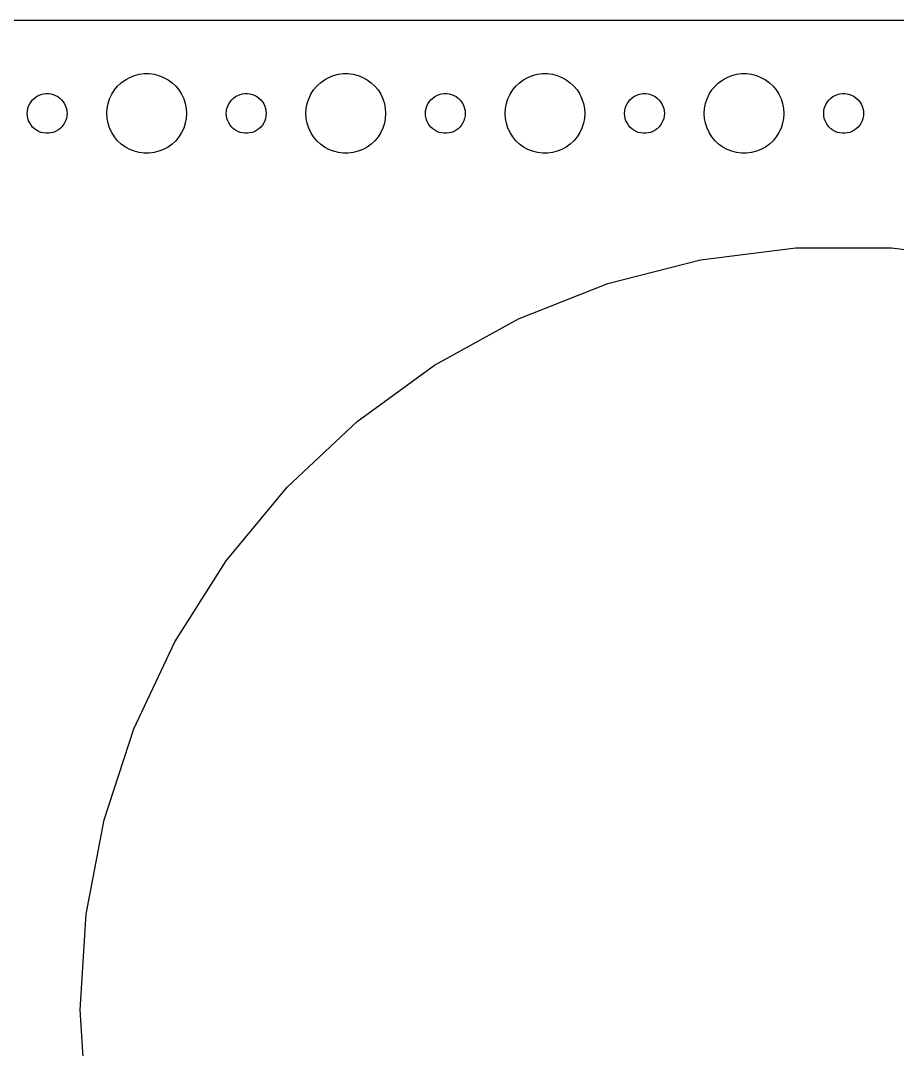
# Model space of a CAD drawing. Header units: metres. Extents: x -134 to 134, y -74 to 74.
# Drawn here: x -2 to 64.1, y -3 to 74.5 of the extents above; entities that cross this region are included whole.
import ezdxf

# ---------------------------------------------------------------- set-up
doc = ezdxf.new("R2010")
doc.units = ezdxf.units.M

msp = doc.modelspace()

# ---------------------------------------------------------------- linework, layer by layer
for p, q in [((129.814, 74.4901), (-129.814, 74.4901)), ((5.31308, 69.5536), (5.58772, 69.8115)), ((5.58772, 69.8115), (5.89252, 70.033)), ((5.89252, 70.033), (6.22266, 70.2145)), ((6.22266, 70.2145), (6.57294, 70.3532)), ((6.57294, 70.3532), (6.93785, 70.4469)), ((6.93785, 70.4469), (7.31161, 70.4941)), ((7.31161, 70.4941), (7.68837, 70.4941)), ((7.68837, 70.4941), (8.06213, 70.4469)), ((8.06213, 70.4469), (8.42705, 70.3532)), ((8.42705, 70.3532), (8.77733, 70.2145)), ((8.77733, 70.2145), (9.10747, 70.033)), ((9.10747, 70.033), (9.41226, 69.8115)), ((9.41226, 69.8115), (9.6869, 69.5536)), ((20.3131, 69.5536), (20.5877, 69.8115)), ((20.5877, 69.8115), (20.8925, 70.033)), ((20.8925, 70.033), (21.2227, 70.2145)), ((21.2227, 70.2145), (21.5729, 70.3532)), ((21.5729, 70.3532), (21.9379, 70.4469)), ((21.9379, 70.4469), (22.3116, 70.4941)), ((22.3116, 70.4941), (22.6884, 70.4941)), ((22.6884, 70.4941), (23.0621, 70.4469)), ((23.0621, 70.4469), (23.427, 70.3532)), ((23.427, 70.3532), (23.7773, 70.2145)), ((23.7773, 70.2145), (24.1075, 70.033)), ((24.1075, 70.033), (24.4123, 69.8115)), ((24.4123, 69.8115), (24.6869, 69.5536)), ((35.3131, 69.5536), (35.5877, 69.8115)), ((35.5877, 69.8115), (35.8925, 70.033)), ((35.8925, 70.033), (36.2227, 70.2145)), ((36.2227, 70.2145), (36.5729, 70.3532)), ((36.5729, 70.3532), (36.9379, 70.4469)), ((36.9379, 70.4469), (37.3116, 70.4941)), ((37.3116, 70.4941), (37.6884, 70.4941)), ((37.6884, 70.4941), (38.0621, 70.4469)), ((38.0621, 70.4469), (38.427, 70.3532)), ((38.427, 70.3532), (38.7773, 70.2145)), ((38.7773, 70.2145), (39.1075, 70.033)), ((39.1075, 70.033), (39.4123, 69.8115)), ((39.4123, 69.8115), (39.6869, 69.5536)), ((50.3131, 69.5536), (50.5877, 69.8115)), ((50.5877, 69.8115), (50.8925, 70.033)), ((50.8925, 70.033), (51.2227, 70.2145)), ((51.2227, 70.2145), (51.5729, 70.3532)), ((51.5729, 70.3532), (51.9379, 70.4469)), ((51.9379, 70.4469), (52.3116, 70.4941)), ((52.3116, 70.4941), (52.6884, 70.4941)), ((52.6884, 70.4941), (53.0621, 70.4469)), ((53.0621, 70.4469), (53.427, 70.3532)), ((53.427, 70.3532), (53.7773, 70.2145)), ((53.7773, 70.2145), (54.1075, 70.033)), ((54.1075, 70.033), (54.4123, 69.8115)), ((54.4123, 69.8115), (54.6869, 69.5536)), ((-0.46352, 68.9266), (-0.28107, 68.9734)), ((-0.28107, 68.9734), (-0.09418, 68.997)), ((-0.09418, 68.997), (0.09418, 68.997)), ((0.09418, 68.997), (0.28107, 68.9734)), ((0.28107, 68.9734), (0.46352, 68.9266)), ((4.87108, 68.9453), (5.07294, 69.2634)), ((5.07294, 69.2634), (5.31308, 69.5536)), ((9.6869, 69.5536), (9.92705, 69.2634)), ((9.92705, 69.2634), (10.1289, 68.9453)), ((14.5365, 68.9266), (14.7189, 68.9734)), ((14.7189, 68.9734), (14.9058, 68.997)), ((14.9058, 68.997), (15.0942, 68.997)), ((15.0942, 68.997), (15.2811, 68.9734)), ((15.2811, 68.9734), (15.4635, 68.9266)), ((19.8711, 68.9453), (20.0729, 69.2634)), ((20.0729, 69.2634), (20.3131, 69.5536)), ((24.6869, 69.5536), (24.927, 69.2634)), ((24.927, 69.2634), (25.1289, 68.9453)), ((29.5365, 68.9266), (29.7189, 68.9734)), ((29.7189, 68.9734), (29.9058, 68.997)), ((29.9058, 68.997), (30.0942, 68.997)), ((30.0942, 68.997), (30.2811, 68.9734)), ((30.2811, 68.9734), (30.4635, 68.9266)), ((34.8711, 68.9453), (35.0729, 69.2634)), ((35.0729, 69.2634), (35.3131, 69.5536)), ((39.6869, 69.5536), (39.927, 69.2634)), ((39.927, 69.2634), (40.1289, 68.9453)), ((44.5365, 68.9266), (44.7189, 68.9734)), ((44.7189, 68.9734), (44.9058, 68.997)), ((44.9058, 68.997), (45.0942, 68.997)), ((45.0942, 68.997), (45.2811, 68.9734)), ((45.2811, 68.9734), (45.4635, 68.9266)), ((49.8711, 68.9453), (50.0729, 69.2634)), ((50.0729, 69.2634), (50.3131, 69.5536)), ((54.6869, 69.5536), (54.927, 69.2634)), ((54.927, 69.2634), (55.1289, 68.9453)), ((59.5365, 68.9266), (59.7189, 68.9734)), ((59.7189, 68.9734), (59.9058, 68.997)), ((59.9058, 68.997), (60.0942, 68.997)), ((60.0942, 68.997), (60.2811, 68.9734)), ((60.2811, 68.9734), (60.4635, 68.9266)), ((-1.39465, 68.0522), (-1.31445, 68.2226)), ((-1.31445, 68.2226), (-1.21352, 68.3817)), ((-1.21352, 68.3817), (-1.09344, 68.5268)), ((-1.09344, 68.5268), (-0.95613, 68.6558)), ((-0.95613, 68.6558), (-0.80373, 68.7665)), ((-0.80373, 68.7665), (-0.63866, 68.8572)), ((-0.63866, 68.8572), (-0.46352, 68.9266)), ((0.46352, 68.9266), (0.63866, 68.8572)), ((0.63866, 68.8572), (0.80373, 68.7665)), ((0.80373, 68.7665), (0.95613, 68.6558)), ((0.95613, 68.6558), (1.09344, 68.5268)), ((1.09344, 68.5268), (1.21352, 68.3817)), ((1.21352, 68.3817), (1.31445, 68.2226)), ((1.31445, 68.2226), (1.39465, 68.0522)), ((4.52365, 67.876), (4.59424, 68.2461)), ((4.59424, 68.2461), (4.71066, 68.6044)), ((4.71066, 68.6044), (4.87108, 68.9453)), ((10.1289, 68.9453), (10.2893, 68.6044)), ((10.2893, 68.6044), (10.4057, 68.2461)), ((10.4057, 68.2461), (10.4763, 67.876)), ((13.6053, 68.0522), (13.6855, 68.2226)), ((13.6855, 68.2226), (13.7865, 68.3817)), ((13.7865, 68.3817), (13.9065, 68.5268)), ((13.9065, 68.5268), (14.0439, 68.6558)), ((14.0439, 68.6558), (14.1963, 68.7665)), ((14.1963, 68.7665), (14.3613, 68.8572)), ((14.3613, 68.8572), (14.5365, 68.9266)), ((15.4635, 68.9266), (15.6387, 68.8572)), ((15.6387, 68.8572), (15.8037, 68.7665)), ((15.8037, 68.7665), (15.9561, 68.6558)), ((15.9561, 68.6558), (16.0934, 68.5268)), ((16.0934, 68.5268), (16.2135, 68.3817)), ((16.2135, 68.3817), (16.3145, 68.2226)), ((16.3145, 68.2226), (16.3947, 68.0522)), ((19.5237, 67.876), (19.5942, 68.2461)), ((19.5942, 68.2461), (19.7107, 68.6044)), ((19.7107, 68.6044), (19.8711, 68.9453)), ((25.1289, 68.9453), (25.2893, 68.6044)), ((25.2893, 68.6044), (25.4057, 68.2461)), ((25.4057, 68.2461), (25.4763, 67.876)), ((28.6053, 68.0522), (28.6855, 68.2226)), ((28.6855, 68.2226), (28.7865, 68.3817)), ((28.7865, 68.3817), (28.9065, 68.5268)), ((28.9065, 68.5268), (29.0439, 68.6558)), ((29.0439, 68.6558), (29.1963, 68.7665)), ((29.1963, 68.7665), (29.3613, 68.8572)), ((29.3613, 68.8572), (29.5365, 68.9266)), ((30.4635, 68.9266), (30.6387, 68.8572)), ((30.6387, 68.8572), (30.8037, 68.7665)), ((30.8037, 68.7665), (30.9561, 68.6558)), ((30.9561, 68.6558), (31.0934, 68.5268)), ((31.0934, 68.5268), (31.2135, 68.3817)), ((31.2135, 68.3817), (31.3145, 68.2226)), ((31.3145, 68.2226), (31.3947, 68.0522)), ((34.5237, 67.876), (34.5942, 68.2461)), ((34.5942, 68.2461), (34.7107, 68.6044)), ((34.7107, 68.6044), (34.8711, 68.9453)), ((40.1289, 68.9453), (40.2893, 68.6044)), ((40.2893, 68.6044), (40.4057, 68.2461)), ((40.4057, 68.2461), (40.4763, 67.876)), ((43.6053, 68.0522), (43.6855, 68.2226)), ((43.6855, 68.2226), (43.7865, 68.3817)), ((43.7865, 68.3817), (43.9065, 68.5268)), ((43.9065, 68.5268), (44.0439, 68.6558)), ((44.0439, 68.6558), (44.1963, 68.7665)), ((44.1963, 68.7665), (44.3613, 68.8572)), ((44.3613, 68.8572), (44.5365, 68.9266)), ((45.4635, 68.9266), (45.6387, 68.8572)), ((45.6387, 68.8572), (45.8037, 68.7665)), ((45.8037, 68.7665), (45.9561, 68.6558)), ((45.9561, 68.6558), (46.0934, 68.5268)), ((46.0934, 68.5268), (46.2135, 68.3817)), ((46.2135, 68.3817), (46.3145, 68.2226)), ((46.3145, 68.2226), (46.3947, 68.0522)), ((49.5237, 67.876), (49.5942, 68.2461)), ((49.5942, 68.2461), (49.7107, 68.6044)), ((49.7107, 68.6044), (49.8711, 68.9453)), ((55.1289, 68.9453), (55.2893, 68.6044)), ((55.2893, 68.6044), (55.4057, 68.2461)), ((55.4057, 68.2461), (55.4763, 67.876)), ((58.6053, 68.0522), (58.6855, 68.2226)), ((58.6855, 68.2226), (58.7865, 68.3817)), ((58.7865, 68.3817), (58.9065, 68.5268)), ((58.9065, 68.5268), (59.0439, 68.6558)), ((59.0439, 68.6558), (59.1963, 68.7665)), ((59.1963, 68.7665), (59.3613, 68.8572)), ((59.3613, 68.8572), (59.5365, 68.9266)), ((60.4635, 68.9266), (60.6387, 68.8572)), ((60.6387, 68.8572), (60.8037, 68.7665)), ((60.8037, 68.7665), (60.9561, 68.6558)), ((60.9561, 68.6558), (61.0934, 68.5268)), ((61.0934, 68.5268), (61.2135, 68.3817)), ((61.2135, 68.3817), (61.3145, 68.2226)), ((61.3145, 68.2226), (61.3947, 68.0522)), ((-1.5, 67.5), (-1.48816, 67.688)), ((-1.48816, 67.312), (-1.5, 67.5)), ((-1.48816, 67.688), (-1.45287, 67.873)), ((-1.45287, 67.873), (-1.39465, 68.0522)), ((1.39465, 68.0522), (1.45287, 67.873)), ((1.45287, 67.873), (1.48816, 67.688)), ((1.48816, 67.688), (1.5, 67.5)), ((1.5, 67.5), (1.48816, 67.312)), ((4.5, 67.5), (4.52365, 67.876)), ((4.52365, 67.124), (4.5, 67.5)), ((10.4763, 67.876), (10.5, 67.5)), ((10.5, 67.5), (10.4763, 67.124)), ((13.5, 67.5), (13.5118, 67.688)), ((13.5118, 67.312), (13.5, 67.5)), ((13.5118, 67.688), (13.5471, 67.873)), ((13.5471, 67.873), (13.6053, 68.0522)), ((16.3947, 68.0522), (16.4529, 67.873)), ((16.4529, 67.873), (16.4882, 67.688)), ((16.4882, 67.688), (16.5, 67.5)), ((16.5, 67.5), (16.4882, 67.312)), ((19.5, 67.5), (19.5237, 67.876)), ((19.5237, 67.124), (19.5, 67.5)), ((25.4763, 67.876), (25.5, 67.5)), ((25.5, 67.5), (25.4763, 67.124)), ((28.5, 67.5), (28.5118, 67.688)), ((28.5118, 67.312), (28.5, 67.5)), ((28.5118, 67.688), (28.5471, 67.873)), ((28.5471, 67.873), (28.6053, 68.0522)), ((31.3947, 68.0522), (31.4529, 67.873)), ((31.4529, 67.873), (31.4882, 67.688)), ((31.4882, 67.688), (31.5, 67.5)), ((31.5, 67.5), (31.4882, 67.312)), ((34.5, 67.5), (34.5237, 67.876)), ((34.5237, 67.124), (34.5, 67.5)), ((40.4763, 67.876), (40.5, 67.5)), ((40.5, 67.5), (40.4763, 67.124)), ((43.5, 67.5), (43.5118, 67.688)), ((43.5118, 67.312), (43.5, 67.5)), ((43.5118, 67.688), (43.5471, 67.873)), ((43.5471, 67.873), (43.6053, 68.0522)), ((46.3947, 68.0522), (46.4529, 67.873)), ((46.4529, 67.873), (46.4882, 67.688)), ((46.4882, 67.688), (46.5, 67.5)), ((46.5, 67.5), (46.4882, 67.312)), ((49.5, 67.5), (49.5237, 67.876)), ((49.5237, 67.124), (49.5, 67.5)), ((55.4763, 67.876), (55.5, 67.5)), ((55.5, 67.5), (55.4763, 67.124)), ((58.5, 67.5), (58.5118, 67.688)), ((58.5118, 67.312), (58.5, 67.5)), ((58.5118, 67.688), (58.5471, 67.873)), ((58.5471, 67.873), (58.6053, 68.0522)), ((61.3947, 68.0522), (61.4529, 67.873)), ((61.4529, 67.873), (61.4882, 67.688)), ((61.4882, 67.688), (61.5, 67.5)), ((61.5, 67.5), (61.4882, 67.312)), ((-1.45287, 67.127), (-1.48816, 67.312)), ((-1.39465, 66.9478), (-1.45287, 67.127)), ((-1.31445, 66.7774), (-1.39465, 66.9478)), ((-1.21352, 66.6183), (-1.31445, 66.7774)), ((1.31445, 66.7774), (1.21352, 66.6183)), ((1.39465, 66.9478), (1.31445, 66.7774)), ((1.45287, 67.127), (1.39465, 66.9478)), ((1.48816, 67.312), (1.45287, 67.127)), ((4.59424, 66.7539), (4.52365, 67.124)), ((4.71066, 66.3956), (4.59424, 66.7539)), ((10.4057, 66.7539), (10.2893, 66.3956)), ((10.4763, 67.124), (10.4057, 66.7539)), ((13.5471, 67.127), (13.5118, 67.312)), ((13.6053, 66.9478), (13.5471, 67.127)), ((13.6855, 66.7774), (13.6053, 66.9478)), ((13.7865, 66.6183), (13.6855, 66.7774)), ((16.3145, 66.7774), (16.2135, 66.6183)), ((16.3947, 66.9478), (16.3145, 66.7774)), ((16.4529, 67.127), (16.3947, 66.9478)), ((16.4882, 67.312), (16.4529, 67.127)), ((19.5942, 66.7539), (19.5237, 67.124)), ((19.7107, 66.3956), (19.5942, 66.7539)), ((25.4057, 66.7539), (25.2893, 66.3956)), ((25.4763, 67.124), (25.4057, 66.7539)), ((28.5471, 67.127), (28.5118, 67.312)), ((28.6053, 66.9478), (28.5471, 67.127)), ((28.6855, 66.7774), (28.6053, 66.9478)), ((28.7865, 66.6183), (28.6855, 66.7774)), ((31.3145, 66.7774), (31.2135, 66.6183)), ((31.3947, 66.9478), (31.3145, 66.7774)), ((31.4529, 67.127), (31.3947, 66.9478)), ((31.4882, 67.312), (31.4529, 67.127)), ((34.5942, 66.7539), (34.5237, 67.124)), ((34.7107, 66.3956), (34.5942, 66.7539)), ((40.4057, 66.7539), (40.2893, 66.3956)), ((40.4763, 67.124), (40.4057, 66.7539)), ((43.5471, 67.127), (43.5118, 67.312)), ((43.6053, 66.9478), (43.5471, 67.127)), ((43.6855, 66.7774), (43.6053, 66.9478)), ((43.7865, 66.6183), (43.6855, 66.7774)), ((46.3145, 66.7774), (46.2135, 66.6183)), ((46.3947, 66.9478), (46.3145, 66.7774)), ((46.4529, 67.127), (46.3947, 66.9478)), ((46.4882, 67.312), (46.4529, 67.127)), ((49.5942, 66.7539), (49.5237, 67.124)), ((49.7107, 66.3956), (49.5942, 66.7539)), ((55.4057, 66.7539), (55.2893, 66.3956)), ((55.4763, 67.124), (55.4057, 66.7539)), ((58.5471, 67.127), (58.5118, 67.312)), ((58.6053, 66.9478), (58.5471, 67.127)), ((58.6855, 66.7774), (58.6053, 66.9478)), ((58.7865, 66.6183), (58.6855, 66.7774)), ((61.3145, 66.7774), (61.2135, 66.6183)), ((61.3947, 66.9478), (61.3145, 66.7774)), ((61.4529, 67.127), (61.3947, 66.9478)), ((61.4882, 67.312), (61.4529, 67.127)), ((-1.09344, 66.4732), (-1.21352, 66.6183)), ((-0.95613, 66.3442), (-1.09344, 66.4732)), ((-0.80373, 66.2335), (-0.95613, 66.3442)), ((-0.63866, 66.1428), (-0.80373, 66.2335)), ((-0.46352, 66.0734), (-0.63866, 66.1428)), ((-0.28107, 66.0266), (-0.46352, 66.0734)), ((-0.09418, 66.003), (-0.28107, 66.0266)), ((0.09418, 66.003), (-0.09418, 66.003)), ((0.28107, 66.0266), (0.09418, 66.003)), ((0.46352, 66.0734), (0.28107, 66.0266)), ((0.63866, 66.1428), (0.46352, 66.0734)), ((0.80373, 66.2335), (0.63866, 66.1428)), ((0.95613, 66.3442), (0.80373, 66.2335)), ((1.09344, 66.4732), (0.95613, 66.3442)), ((1.21352, 66.6183), (1.09344, 66.4732)), ((4.87108, 66.0547), (4.71066, 66.3956)), ((5.07294, 65.7366), (4.87108, 66.0547)), ((10.1289, 66.0547), (9.92705, 65.7366)), ((10.2893, 66.3956), (10.1289, 66.0547)), ((13.9065, 66.4732), (13.7865, 66.6183)), ((14.0439, 66.3442), (13.9065, 66.4732)), ((14.1963, 66.2335), (14.0439, 66.3442)), ((14.3613, 66.1428), (14.1963, 66.2335)), ((14.5365, 66.0734), (14.3613, 66.1428)), ((14.7189, 66.0266), (14.5365, 66.0734)), ((14.9058, 66.003), (14.7189, 66.0266)), ((15.0942, 66.003), (14.9058, 66.003)), ((15.2811, 66.0266), (15.0942, 66.003)), ((15.4635, 66.0734), (15.2811, 66.0266)), ((15.6387, 66.1428), (15.4635, 66.0734)), ((15.8037, 66.2335), (15.6387, 66.1428)), ((15.9561, 66.3442), (15.8037, 66.2335)), ((16.0934, 66.4732), (15.9561, 66.3442)), ((16.2135, 66.6183), (16.0934, 66.4732)), ((19.8711, 66.0547), (19.7107, 66.3956)), ((20.0729, 65.7366), (19.8711, 66.0547)), ((25.1289, 66.0547), (24.927, 65.7366)), ((25.2893, 66.3956), (25.1289, 66.0547)), ((28.9065, 66.4732), (28.7865, 66.6183)), ((29.0439, 66.3442), (28.9065, 66.4732)), ((29.1963, 66.2335), (29.0439, 66.3442)), ((29.3613, 66.1428), (29.1963, 66.2335)), ((29.5365, 66.0734), (29.3613, 66.1428)), ((29.7189, 66.0266), (29.5365, 66.0734)), ((29.9058, 66.003), (29.7189, 66.0266)), ((30.0942, 66.003), (29.9058, 66.003)), ((30.2811, 66.0266), (30.0942, 66.003)), ((30.4635, 66.0734), (30.2811, 66.0266)), ((30.6387, 66.1428), (30.4635, 66.0734)), ((30.8037, 66.2335), (30.6387, 66.1428)), ((30.9561, 66.3442), (30.8037, 66.2335)), ((31.0934, 66.4732), (30.9561, 66.3442)), ((31.2135, 66.6183), (31.0934, 66.4732)), ((34.8711, 66.0547), (34.7107, 66.3956)), ((35.0729, 65.7366), (34.8711, 66.0547)), ((40.1289, 66.0547), (39.927, 65.7366)), ((40.2893, 66.3956), (40.1289, 66.0547)), ((43.9065, 66.4732), (43.7865, 66.6183)), ((44.0439, 66.3442), (43.9065, 66.4732)), ((44.1963, 66.2335), (44.0439, 66.3442)), ((44.3613, 66.1428), (44.1963, 66.2335)), ((44.5365, 66.0734), (44.3613, 66.1428)), ((44.7189, 66.0266), (44.5365, 66.0734)), ((44.9058, 66.003), (44.7189, 66.0266)), ((45.0942, 66.003), (44.9058, 66.003)), ((45.2811, 66.0266), (45.0942, 66.003)), ((45.4635, 66.0734), (45.2811, 66.0266)), ((45.6387, 66.1428), (45.4635, 66.0734)), ((45.8037, 66.2335), (45.6387, 66.1428)), ((45.9561, 66.3442), (45.8037, 66.2335)), ((46.0934, 66.4732), (45.9561, 66.3442)), ((46.2135, 66.6183), (46.0934, 66.4732)), ((49.8711, 66.0547), (49.7107, 66.3956)), ((50.0729, 65.7366), (49.8711, 66.0547)), ((55.1289, 66.0547), (54.927, 65.7366)), ((55.2893, 66.3956), (55.1289, 66.0547)), ((58.9065, 66.4732), (58.7865, 66.6183)), ((59.0439, 66.3442), (58.9065, 66.4732)), ((59.1963, 66.2335), (59.0439, 66.3442)), ((59.3613, 66.1428), (59.1963, 66.2335)), ((59.5365, 66.0734), (59.3613, 66.1428)), ((59.7189, 66.0266), (59.5365, 66.0734)), ((59.9058, 66.003), (59.7189, 66.0266)), ((60.0942, 66.003), (59.9058, 66.003)), ((60.2811, 66.0266), (60.0942, 66.003)), ((60.4635, 66.0734), (60.2811, 66.0266)), ((60.6387, 66.1428), (60.4635, 66.0734)), ((60.8037, 66.2335), (60.6387, 66.1428)), ((60.9561, 66.3442), (60.8037, 66.2335)), ((61.0934, 66.4732), (60.9561, 66.3442)), ((61.2135, 66.6183), (61.0934, 66.4732)), ((5.31308, 65.4464), (5.07294, 65.7366)), ((5.58772, 65.1885), (5.31308, 65.4464)), ((5.89252, 64.967), (5.58772, 65.1885)), ((9.41226, 65.1885), (9.10747, 64.967)), ((9.6869, 65.4464), (9.41226, 65.1885)), ((9.92705, 65.7366), (9.6869, 65.4464)), ((20.3131, 65.4464), (20.0729, 65.7366)), ((20.5877, 65.1885), (20.3131, 65.4464)), ((20.8925, 64.967), (20.5877, 65.1885)), ((24.4123, 65.1885), (24.1075, 64.967)), ((24.6869, 65.4464), (24.4123, 65.1885)), ((24.927, 65.7366), (24.6869, 65.4464)), ((35.3131, 65.4464), (35.0729, 65.7366)), ((35.5877, 65.1885), (35.3131, 65.4464)), ((35.8925, 64.967), (35.5877, 65.1885)), ((39.4123, 65.1885), (39.1075, 64.967)), ((39.6869, 65.4464), (39.4123, 65.1885)), ((39.927, 65.7366), (39.6869, 65.4464)), ((50.3131, 65.4464), (50.0729, 65.7366)), ((50.5877, 65.1885), (50.3131, 65.4464)), ((50.8925, 64.967), (50.5877, 65.1885)), ((54.4123, 65.1885), (54.1075, 64.967)), ((54.6869, 65.4464), (54.4123, 65.1885)), ((54.927, 65.7366), (54.6869, 65.4464)), ((6.22266, 64.7855), (5.89252, 64.967)), ((6.57294, 64.6468), (6.22266, 64.7855)), ((6.93785, 64.5531), (6.57294, 64.6468)), ((7.31161, 64.5059), (6.93785, 64.5531)), ((7.68837, 64.5059), (7.31161, 64.5059)), ((8.06213, 64.5531), (7.68837, 64.5059)), ((8.42705, 64.6468), (8.06213, 64.5531)), ((8.77733, 64.7855), (8.42705, 64.6468)), ((9.10747, 64.967), (8.77733, 64.7855)), ((21.2227, 64.7855), (20.8925, 64.967)), ((21.5729, 64.6468), (21.2227, 64.7855)), ((21.9379, 64.5531), (21.5729, 64.6468)), ((22.3116, 64.5059), (21.9379, 64.5531)), ((22.6884, 64.5059), (22.3116, 64.5059)), ((23.0621, 64.5531), (22.6884, 64.5059)), ((23.427, 64.6468), (23.0621, 64.5531)), ((23.7773, 64.7855), (23.427, 64.6468)), ((24.1075, 64.967), (23.7773, 64.7855)), ((36.2227, 64.7855), (35.8925, 64.967)), ((36.5729, 64.6468), (36.2227, 64.7855)), ((36.9379, 64.5531), (36.5729, 64.6468)), ((37.3116, 64.5059), (36.9379, 64.5531)), ((37.6884, 64.5059), (37.3116, 64.5059)), ((38.0621, 64.5531), (37.6884, 64.5059)), ((38.427, 64.6468), (38.0621, 64.5531)), ((38.7773, 64.7855), (38.427, 64.6468)), ((39.1075, 64.967), (38.7773, 64.7855)), ((51.2227, 64.7855), (50.8925, 64.967)), ((51.5729, 64.6468), (51.2227, 64.7855)), ((51.9379, 64.5531), (51.5729, 64.6468)), ((52.3116, 64.5059), (51.9379, 64.5531)), ((52.6884, 64.5059), (52.3116, 64.5059)), ((53.0621, 64.5531), (52.6884, 64.5059)), ((53.427, 64.6468), (53.0621, 64.5531)), ((53.7773, 64.7855), (53.427, 64.6468)), ((54.1075, 64.967), (53.7773, 64.7855)), ((49.2256, 56.4815), (56.3895, 57.3865)), ((56.3895, 57.3865), (63.6104, 57.3865)), ((63.6104, 57.3865), (70.7744, 56.4815)), ((42.2315, 54.6857), (49.2256, 56.4815)), ((35.5177, 52.0276), (42.2315, 54.6857)), ((29.19, 48.5488), (35.5177, 52.0276)), ((23.3481, 44.3045), (29.19, 48.5488)), ((18.0843, 39.3615), (23.3481, 44.3045)), ((13.4815, 33.7977), (18.0843, 39.3615)), ((9.61237, 27.7008), (13.4815, 33.7977)), ((6.53784, 21.1672), (9.61237, 27.7008)), ((4.30646, 14.2997), (6.53784, 21.1672)), ((2.9534, 7.20665), (4.30646, 14.2997)), ((2.5, 0), (2.9534, 7.20665)), ((2.9534, -7.20665), (2.5, 0))]:
    msp.add_line(p, q)

doc.saveas('drawing.dxf')
